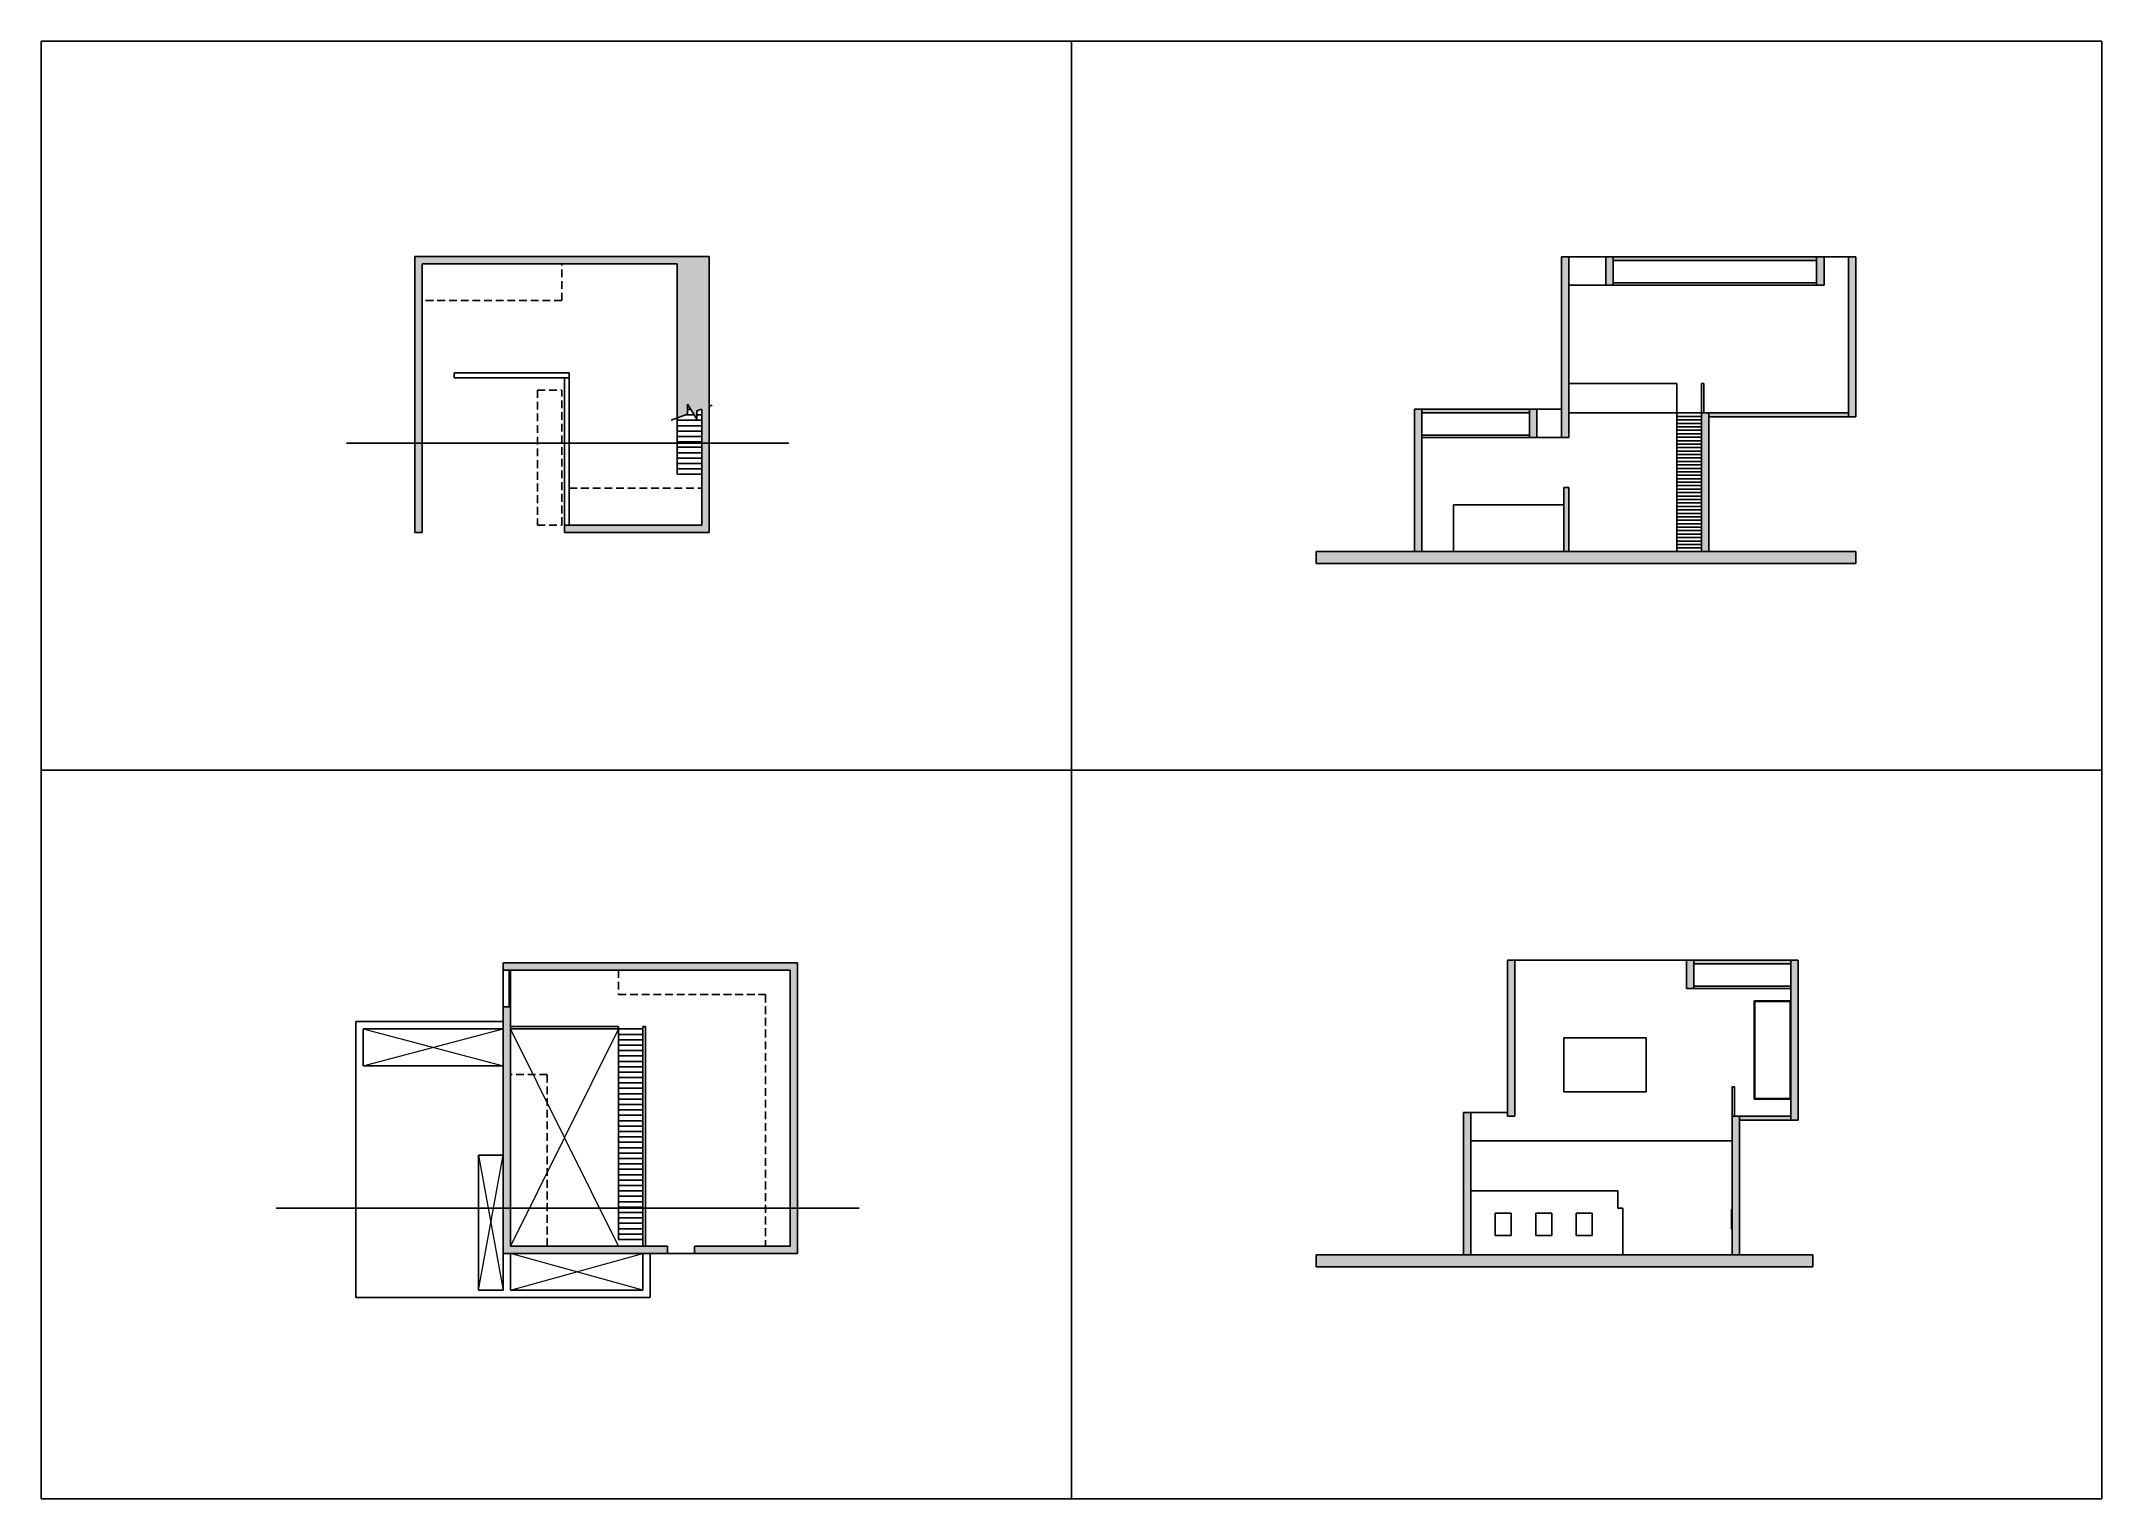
# Model space of a CAD drawing. Header units: millimetres. Extents: x 0 to 84000, y 0 to 59400.
import ezdxf

# ---------------------------------------------------------------- set-up
doc = ezdxf.new("R2010")
doc.units = ezdxf.units.MM
doc.header["$LTSCALE"] = 50
doc.linetypes.add('HIDDEN', pattern=[9.525, 6.35, -3.175])
doc.layers.add('SectionCutEdges', color=7, linetype='Continuous')

msp = doc.modelspace()

# ---------------------------------------------------------------- hatches: boundary and pattern name
h = msp.add_hatch(color=256)
h.dxf.hatch_style = 1
h.paths.add_polyline_path([(27228, 50632), (15228, 50632), (15228, 43024), (15528, 43024), (15528, 50332), (21228, 50332), (25928, 50332), (25928, 44392), (25928, 44172), (25928, 44051), (26341, 44200), (26351, 44607), (26726, 43992), (26726, 44339), (26871, 44392), (26928, 44392), (26928, 44172), (26928, 43952), (26928, 43732), (26928, 43512), (26928, 43292), (26928, 43072), (26928, 43024), (27228, 43024)])
h.paths.add_polyline_path([(27228, 43024), (26928, 43024), (26928, 42852), (26928, 42632), (26928, 42412), (26928, 42192), (26928, 41972), (26928, 41752), (26928, 39682), (21528, 39682), (21328, 39682), (21328, 39382), (27228, 39382)])
h = msp.add_hatch(color=256)
h.dxf.hatch_style = 1
h.paths.add_polyline_path([(56276, 43249), (56276, 44249), (56276, 44399), (55976, 44399), (55976, 38609), (56276, 38609)])
h.paths.add_polyline_path([(60976, 44399), (60676, 44399), (60676, 44249), (60676, 43249), (60976, 43249)])
h.paths.add_polyline_path([(62276, 45449), (62276, 48959), (62276, 49459), (62276, 50609), (61976, 50609), (61976, 44399), (61976, 43249), (62276, 43249), (62276, 44249)])
h.paths.add_polyline_path([(62276, 41209), (62076, 41209), (62076, 40509), (62076, 38609), (62276, 38609), (62276, 40509)])
h.paths.add_polyline_path([(67976, 44099), (67976, 44249), (67776, 44249), (67676, 44249), (67676, 44108), (67676, 43967), (67676, 43826), (67676, 43685), (67676, 43544), (67676, 43403), (67676, 43262), (67676, 43121), (67676, 42980), (67676, 42839), (67676, 42698), (67676, 42557), (67676, 42416), (67676, 42275), (67676, 42134), (67676, 41993), (67676, 41852), (67676, 41711), (67676, 41570), (67676, 41429), (67676, 41288), (67676, 41147), (67676, 41006), (67676, 40865), (67676, 40724), (67676, 40583), (67676, 40442), (67676, 40301), (67676, 40160), (67676, 40019), (67676, 39878), (67676, 39737), (67676, 39596), (67676, 39455), (67676, 39314), (67676, 39173), (67676, 39032), (67676, 38891), (67676, 38750), (67676, 38609), (67976, 38609)])
h.paths.add_polyline_path([(73676, 44249), (67976, 44249), (67976, 44099), (73676, 44099)])
h.paths.add_polyline_path([(73976, 50609), (73676, 50609), (73676, 44249), (73676, 44099), (73976, 44099)])
h.paths.add_polyline_path([(72676, 50609), (72376, 50609), (72376, 50459), (72376, 49459), (72676, 49459)])
h.paths.add_polyline_path([(72376, 50609), (64076, 50609), (64076, 50459), (72376, 50459)])
h.paths.add_polyline_path([(64076, 50459), (64076, 50609), (63776, 50609), (63776, 49459), (64076, 49459)])
h.paths.add_polyline_path([(60676, 44399), (56276, 44399), (56276, 44249), (60676, 44249)])
h.paths.add_polyline_path([(73976, 38609), (67976, 38609), (67676, 38609), (66676, 38609), (62276, 38609), (62076, 38609), (57576, 38609), (56276, 38609), (55976, 38609), (51976, 38609), (51976, 38109), (73976, 38109)])
h = msp.add_hatch(color=256)
h.dxf.hatch_style = 1
h.paths.add_polyline_path([(15528, 43024), (15228, 43024), (15228, 39382), (15528, 39382)])
h = msp.add_hatch(color=256)
h.dxf.hatch_style = 1
h.paths.add_polyline_path([(18831, 19447), (18831, 19147), (18831, 17647), (18831, 17447), (18831, 14297), (18831, 13997), (18831, 9997), (19131, 9997), (24531, 9997), (24831, 9997), (25531, 9997), (25531, 10297), (24831, 10297), (24631, 10297), (24531, 10297), (19131, 10297), (19131, 14697), (19131, 19147), (19131, 19247), (19131, 19447), (19131, 20047), (19081, 20047), (18831, 20047)])
h.paths.add_polyline_path([(26631, 10297), (26631, 9997), (30831, 9997), (30831, 21847), (18831, 21847), (18831, 21547), (19081, 21547), (19131, 21547), (30531, 21547), (30531, 10297)])
h = msp.add_hatch(color=256)
h.dxf.hatch_style = 1
h.paths.add_polyline_path([(60076, 21946), (59776, 21946), (59776, 15736), (59776, 15586), (60076, 15586)])
h.paths.add_polyline_path([(58276, 15736), (57976, 15736), (57976, 9946), (58276, 9946), (58276, 10726), (58276, 11646), (58276, 12546), (58276, 14586)])
h.paths.add_polyline_path([(69226, 15436), (69226, 15586), (69026, 15586), (68926, 15586), (68926, 14586), (68926, 11797), (68926, 11796), (68926, 10986), (68926, 9946), (69226, 9946)])
h.paths.add_polyline_path([(71326, 15586), (69226, 15586), (69226, 15436), (71326, 15436)])
h.paths.add_polyline_path([(71626, 21946), (71326, 21946), (71326, 21796), (71326, 20796), (71326, 20296), (71326, 16286), (71326, 15586), (71326, 15436), (71626, 15436)])
h.paths.add_polyline_path([(67376, 21796), (67376, 21946), (67076, 21946), (67076, 20796), (67376, 20796)])
h.paths.add_polyline_path([(71326, 21946), (67376, 21946), (67376, 21796), (71326, 21796)])
h = msp.add_hatch(color=256)
h.dxf.hatch_style = 1
h.paths.add_polyline_path([(58276, 9946), (57976, 9946), (51976, 9946), (51976, 9446), (72226, 9446), (72226, 9946), (69226, 9946), (68926, 9946), (64476, 9946)])

# ---------------------------------------------------------------- linework, layer by layer
for p, q in [((63776, 50609), (62276, 50609)), ((73676, 50609), (72676, 50609)), ((15528, 50332), (15528, 48832)), ((21228, 50332), (15528, 50332)), ((62276, 49459), (63776, 49459)), ((21328, 45682), (21528, 45682)), ((66676, 45449), (62276, 45449)), ((66676, 44249), (66676, 45449)), ((26341, 44200), (26351, 44607)), ((26351, 44607), (26726, 43992)), ((27228, 44521), (27351, 44565)), ((25680, 43961), (26341, 44200)), ((25928, 44392), (25928, 44172)), ((25928, 44172), (25928, 43952)), ((25928, 43952), (26928, 43952)), ((25928, 43952), (25928, 43732)), ((25928, 43732), (26928, 43732)), ((25928, 43732), (25928, 43512)), ((26263, 44172), (26616, 44172)), ((26341, 44200), (26341, 44200)), ((26726, 44339), (26871, 44392)), ((26726, 43992), (26726, 44339)), ((26726, 44172), (26928, 44172)), ((60976, 44399), (61976, 44399)), ((66676, 44249), (62276, 44249)), ((67676, 44249), (66676, 44249)), ((66676, 44108), (66676, 44249)), ((66676, 44108), (67676, 44108)), ((66676, 43967), (66676, 44108)), ((66676, 43826), (66676, 43967)), ((66676, 43967), (67676, 43967)), ((66676, 43826), (67676, 43826)), ((66676, 43685), (66676, 43826)), ((66676, 43685), (67676, 43685)), ((66676, 43544), (66676, 43685)), ((12450, 43024), (30473, 43024)), ((25928, 43512), (26928, 43512)), ((25928, 43512), (25928, 43292)), ((25928, 43292), (26928, 43292)), ((25928, 43292), (25928, 43072)), ((25928, 43072), (26928, 43072)), ((25928, 43072), (25928, 42852)), ((25928, 42852), (26928, 42852)), ((25928, 42852), (25928, 42632)), ((61976, 43249), (60976, 43249)), ((66676, 43544), (67676, 43544)), ((66676, 43403), (66676, 43544)), ((66676, 43403), (67676, 43403)), ((66676, 43262), (66676, 43403)), ((66676, 43262), (67676, 43262)), ((66676, 43121), (66676, 43262)), ((66676, 42980), (66676, 43121)), ((66676, 43121), (67676, 43121)), ((66676, 42980), (67676, 42980)), ((66676, 42839), (66676, 42980)), ((25928, 42632), (26928, 42632)), ((25928, 42632), (25928, 42412)), ((25928, 42412), (26928, 42412)), ((25928, 42412), (25928, 42192)), ((25928, 42192), (26928, 42192)), ((25928, 42192), (25928, 41972)), ((66676, 42698), (66676, 42839)), ((66676, 42839), (67676, 42839)), ((66676, 42557), (66676, 42698)), ((66676, 42698), (67676, 42698)), ((67676, 42557), (66676, 42557)), ((66676, 42416), (66676, 42557)), ((66676, 42275), (66676, 42416)), ((66676, 42416), (67676, 42416)), ((66676, 42134), (66676, 42275)), ((66676, 42275), (67676, 42275)), ((66676, 41993), (66676, 42134)), ((66676, 42134), (67676, 42134)), ((21528, 39682), (21528, 41182)), ((25928, 41972), (26928, 41972)), ((25928, 41972), (25928, 41752)), ((25928, 41752), (26928, 41752)), ((26928, 39682), (26928, 41182)), ((67676, 41993), (66676, 41993)), ((66676, 41852), (66676, 41993)), ((66676, 41711), (66676, 41852)), ((66676, 41852), (67676, 41852)), ((66676, 41570), (66676, 41711)), ((66676, 41711), (67676, 41711)), ((67676, 41570), (66676, 41570)), ((66676, 41429), (66676, 41570)), ((66676, 41429), (67676, 41429)), ((66676, 41288), (66676, 41429)), ((66676, 41288), (67676, 41288)), ((66676, 41147), (66676, 41288)), ((57576, 40509), (57576, 38609)), ((62075, 40509), (57576, 40509)), ((62075, 40522), (62075, 40509)), ((62076, 40509), (62075, 40509)), ((62075, 40509), (62075, 39200)), ((67676, 41147), (66676, 41147)), ((66676, 41006), (66676, 41147)), ((66676, 41006), (67676, 41006)), ((66676, 40865), (66676, 41006)), ((67676, 40865), (66676, 40865)), ((66676, 40724), (66676, 40865)), ((66676, 40583), (66676, 40724)), ((66676, 40724), (67676, 40724)), ((66676, 40442), (66676, 40583)), ((66676, 40583), (67676, 40583)), ((66676, 40301), (66676, 40442)), ((66676, 40442), (67676, 40442)), ((21528, 39682), (26928, 39682)), ((66676, 40301), (67676, 40301)), ((66676, 40160), (66676, 40301)), ((67676, 40160), (66676, 40160)), ((66676, 40019), (66676, 40160)), ((66676, 40019), (67676, 40019)), ((66676, 39878), (66676, 40019)), ((67676, 39878), (66676, 39878)), ((66676, 39737), (66676, 39878)), ((66676, 39596), (66676, 39737)), ((66676, 39737), (67676, 39737)), ((66676, 39455), (66676, 39596)), ((66676, 39596), (67676, 39596)), ((67676, 39455), (66676, 39455)), ((66676, 39314), (66676, 39455)), ((66676, 39314), (67676, 39314)), ((66676, 39173), (66676, 39314)), ((67676, 39173), (66676, 39173)), ((66676, 39032), (66676, 39173)), ((66676, 39032), (67676, 39032)), ((66676, 38891), (66676, 39032)), ((67676, 38891), (66676, 38891)), ((66676, 38750), (66676, 38891)), ((67076, 21946), (60076, 21946)), ((18831, 20047), (18831, 21547)), ((19081, 20077), (19081, 21517)), ((19131, 21517), (19131, 20077)), ((71326, 20296), (69826, 20296)), ((69826, 20296), (69826, 16286)), ((69856, 16316), (69856, 20266)), ((71296, 20266), (69856, 20266)), ((71296, 16316), (71296, 20266)), ((18831, 19447), (12831, 19447)), ((12831, 19447), (12831, 8197)), ((13131, 19147), (13131, 17647)), ((18831, 19147), (13131, 19147)), ((19131, 19247), (23531, 19247)), ((23531, 19147), (19131, 19147)), ((23531, 19247), (23531, 19147)), ((23531, 19147), (24531, 19147)), ((23531, 19147), (23531, 18927)), ((23531, 18927), (23531, 18707)), ((23531, 18927), (24531, 18927)), ((23531, 18707), (23531, 18487)), ((23531, 18707), (24531, 18707)), ((23531, 18487), (24531, 18487)), ((23531, 18487), (23531, 18267)), ((24531, 19247), (24631, 19247)), ((24531, 19147), (24531, 19247)), ((24531, 19147), (24531, 18927)), ((24531, 18927), (24531, 18707)), ((24531, 18707), (24531, 18487)), ((24531, 18487), (24531, 18267)), ((24631, 19247), (24631, 10297)), ((62076, 16586), (62076, 18786)), ((62076, 18786), (65426, 18786)), ((65426, 18786), (65426, 16586)), ((18831, 17647), (13131, 17647)), ((23531, 18267), (23531, 18047)), ((23531, 18267), (24531, 18267)), ((23531, 18047), (24531, 18047)), ((23531, 18047), (23531, 17827)), ((23531, 17827), (23531, 17607)), ((23531, 17827), (24531, 17827)), ((24531, 18267), (24531, 18047)), ((24531, 18047), (24531, 17827)), ((24531, 17827), (24531, 17607)), ((23531, 17607), (23531, 17387)), ((23531, 17607), (24531, 17607)), ((23531, 17387), (24531, 17387)), ((23531, 17387), (23531, 17167)), ((23531, 17167), (24531, 17167)), ((23531, 17167), (23531, 16947)), ((23531, 16947), (23531, 16727)), ((23531, 16947), (24531, 16947)), ((24531, 17607), (24531, 17387)), ((24531, 17387), (24531, 17167)), ((24531, 17167), (24531, 16947)), ((24531, 16947), (24531, 16727)), ((23531, 16727), (23531, 16507)), ((23531, 16727), (24531, 16727)), ((23531, 16507), (24531, 16507)), ((23531, 16507), (23531, 16287)), ((23531, 16287), (24531, 16287)), ((23531, 16287), (23531, 16067)), ((23531, 16067), (24531, 16067)), ((23531, 16067), (23531, 15847)), ((24531, 16727), (24531, 16507)), ((24531, 16507), (24531, 16287)), ((24531, 16287), (24531, 16067)), ((24531, 16067), (24531, 15847)), ((65426, 16586), (62076, 16586)), ((69826, 16286), (71326, 16286)), ((71296, 16316), (69856, 16316)), ((23531, 15847), (24531, 15847)), ((23531, 15847), (23531, 15627)), ((23531, 15627), (24531, 15627)), ((23531, 15627), (23531, 15407)), ((23531, 15407), (24531, 15407)), ((23531, 15407), (23531, 15187)), ((23531, 15187), (24531, 15187)), ((23531, 15187), (23531, 14967)), ((24531, 15847), (24531, 15627)), ((24531, 15627), (24531, 15407)), ((24531, 15407), (24531, 15187)), ((24531, 15187), (24531, 14967)), ((59776, 15736), (58276, 15736)), ((23531, 14967), (24531, 14967)), ((23531, 14967), (23531, 14747)), ((23531, 14747), (24531, 14747)), ((23531, 14747), (23531, 14527)), ((23531, 14527), (24531, 14527)), ((23531, 14527), (23531, 14307)), ((23531, 14307), (24531, 14307)), ((23531, 14307), (23531, 14087)), ((24531, 14967), (24531, 14747)), ((24531, 14747), (24531, 14527)), ((24531, 14527), (24531, 14307)), ((24531, 14307), (24531, 14087)), ((58276, 14586), (68926, 14586)), ((17831, 13997), (17831, 8497)), ((17831, 13997), (18831, 13997)), ((23531, 14087), (24531, 14087)), ((23531, 14087), (23531, 13867)), ((23531, 13867), (24531, 13867)), ((23531, 13867), (23531, 13647)), ((23531, 13647), (24531, 13647)), ((23531, 13647), (23531, 13427)), ((24531, 14087), (24531, 13867)), ((24531, 13867), (24531, 13647)), ((24531, 13647), (24531, 13427)), ((23531, 13427), (24531, 13427)), ((23531, 13427), (23531, 13207)), ((23531, 13207), (24531, 13207)), ((23531, 13207), (23531, 12987)), ((23531, 12987), (24531, 12987)), ((23531, 12987), (23531, 12767)), ((23531, 12767), (24531, 12767)), ((23531, 12767), (23531, 12547)), ((24531, 13427), (24531, 13207)), ((24531, 13207), (24531, 12987)), ((24531, 12987), (24531, 12767)), ((24531, 12767), (24531, 12547)), ((9583, 11839), (33339, 11839)), ((23531, 12547), (24531, 12547)), ((23531, 12547), (23531, 12327)), ((23531, 12327), (24531, 12327)), ((23531, 12327), (23531, 12107)), ((23531, 12107), (24531, 12107)), ((23531, 12107), (23531, 11887)), ((23531, 11887), (24531, 11887)), ((23531, 11887), (23531, 11667)), ((24531, 12547), (24531, 12327)), ((24531, 12327), (24531, 12107)), ((24531, 12107), (24531, 11887)), ((24531, 11887), (24531, 11667)), ((58276, 12546), (64276, 12546)), ((64276, 12546), (64276, 11846)), ((64276, 11846), (64476, 11846)), ((64476, 9946), (64476, 11846)), ((68906, 11796), (68906, 11797)), ((68906, 11797), (68926, 11797)), ((23531, 11667), (24531, 11667)), ((23531, 11667), (23531, 11447)), ((23531, 11447), (24531, 11447)), ((23531, 11447), (23531, 11227)), ((23531, 11227), (24531, 11227)), ((23531, 11227), (23531, 11007)), ((23531, 11007), (24531, 11007)), ((23531, 11007), (23531, 10787)), ((24531, 11667), (24531, 11447)), ((24531, 11447), (24531, 11227)), ((24531, 11227), (24531, 11007)), ((24531, 11007), (24531, 10787)), ((59276, 11646), (59276, 10726)), ((59926, 11646), (59276, 11646)), ((59926, 10726), (59926, 11646)), ((60926, 11646), (60926, 10726)), ((61576, 11646), (60926, 11646)), ((61576, 10726), (61576, 11646)), ((62576, 11646), (62576, 10726)), ((63226, 11646), (62576, 11646)), ((63226, 10726), (63226, 11646)), ((23531, 10787), (24531, 10787)), ((23531, 10787), (23531, 10567)), ((23531, 10567), (24531, 10567)), ((24531, 10787), (24531, 10567)), ((24531, 10297), (24531, 10567)), ((59276, 10726), (59926, 10726)), ((60926, 10726), (61576, 10726)), ((62576, 10726), (63226, 10726)), ((18831, 8497), (18831, 9997)), ((19131, 8497), (19131, 9997)), ((24531, 8497), (24531, 9997)), ((24831, 8197), (24831, 9997)), ((25531, 9997), (26631, 9997)), ((17831, 8497), (18831, 8497)), ((19131, 8497), (24531, 8497)), ((24831, 8197), (12831, 8197))]:
    msp.add_line(p, q)
at = {"linetype": 'HIDDEN'}
for p, q in [((21228, 48832), (21228, 50332)), ((21228, 48832), (15528, 48832)), ((20228, 45182), (20228, 39682)), ((20228, 45182), (21228, 45182)), ((21228, 39682), (21228, 45182)), ((21528, 41182), (26928, 41182)), ((20228, 39682), (21228, 39682))]:
    msp.add_line(p, q, dxfattribs=at)
at = {"lineweight": 20}
for p, q in [((13131, 17647), (18831, 19147)), ((13131, 19147), (18831, 17647)), ((23531, 19147), (19131, 10297)), ((23531, 10297), (19131, 19147)), ((17831, 8497), (18831, 13997)), ((17831, 13997), (18831, 8497)), ((19131, 8497), (24531, 9997)), ((24531, 8497), (19131, 9997))]:
    msp.add_line(p, q, dxfattribs=at)
for points in [[(0, 29700), (0, 59400), (42000, 59400), (42000, 29700), (0, 29700)], [(42000, 29700), (42000, 59400), (84000, 59400), (84000, 29700), (42000, 29700)], [(0, 0), (0, 29700), (42000, 29700), (42000, 0), (0, 0)], [(42000, 0), (42000, 29700), (84000, 29700), (84000, 0), (42000, 0)]]:
    msp.add_lwpolyline(points, close=True)
at = {"linetype": 'HIDDEN'}
for points in [[(30531, 20547), (30531, 20547), (30531, 21547), (23531, 21547), (23531, 20547), (29531, 20547)], [(29531, 20547), (29531, 10297), (30531, 10297), (30531, 21547), (29531, 21547)]]:
    msp.add_lwpolyline(points, dxfattribs=at)
msp.add_lwpolyline([(19131, 10297), (20631, 10297), (20631, 17297), (19131, 17297)], close=True, dxfattribs=at)
at = {"layer": 'SectionCutEdges'}
for p, q in [((15228, 50632), (15228, 39382)), ((27228, 50632), (15228, 50632)), ((27228, 39382), (27228, 50632)), ((62276, 50609), (61976, 50609)), ((61976, 44399), (61976, 50609)), ((62276, 49459), (62276, 50609)), ((63776, 50609), (63776, 49459)), ((64076, 50609), (63776, 50609)), ((64076, 50609), (64076, 50459)), ((72376, 50609), (64076, 50609)), ((64076, 50459), (72376, 50459)), ((64076, 50459), (64076, 49459)), ((72376, 50459), (72376, 50609)), ((72676, 50609), (72376, 50609)), ((72376, 49459), (72376, 50459)), ((72676, 49459), (72676, 50609)), ((73676, 50609), (73676, 44249)), ((73976, 50609), (73676, 50609)), ((73976, 44099), (73976, 50609)), ((15528, 39382), (15528, 50332)), ((15528, 50332), (25928, 50332)), ((25928, 50332), (25928, 44392)), ((62276, 48959), (62276, 49459)), ((62276, 45449), (62276, 48959)), ((63776, 49459), (64076, 49459)), ((64076, 49559), (66376, 49559)), ((64076, 49459), (66376, 49459)), ((66376, 49559), (66676, 49559)), ((66376, 49459), (66676, 49459)), ((66676, 49559), (72376, 49559)), ((66676, 49459), (72376, 49459)), ((72376, 49459), (72676, 49459)), ((21528, 45882), (16828, 45882)), ((16828, 45882), (16828, 45682)), ((16828, 45682), (21328, 45682)), ((21328, 45682), (21328, 39682)), ((21528, 39682), (21528, 45882)), ((62276, 44249), (62276, 45449)), ((67776, 45449), (67676, 45449)), ((67676, 45449), (67676, 44249)), ((67776, 44249), (67776, 45449)), ((26345, 44392), (26482, 44392)), ((26871, 44392), (26928, 44392)), ((26928, 44392), (26928, 44172)), ((26928, 44172), (26928, 43952)), ((26928, 43952), (26928, 43732)), ((26928, 43732), (26928, 43512)), ((55976, 44399), (55976, 38609)), ((56276, 44399), (55976, 44399)), ((56276, 44399), (56276, 44249)), ((60676, 44399), (56276, 44399)), ((56276, 44249), (60676, 44249)), ((56276, 44249), (56276, 43249)), ((60676, 44249), (60676, 44399)), ((60976, 44399), (60676, 44399)), ((60676, 43249), (60676, 44249)), ((60976, 43249), (60976, 44399)), ((61976, 44399), (61976, 43249)), ((62276, 43249), (62276, 44249)), ((67676, 44249), (67676, 44108)), ((67676, 44249), (67776, 44249)), ((67676, 44108), (67676, 43967)), ((67676, 43967), (67676, 43826)), ((67676, 43826), (67676, 43685)), ((67676, 43685), (67676, 43544)), ((67976, 44249), (67776, 44249)), ((73676, 44249), (67976, 44249)), ((67976, 44249), (67976, 44099)), ((67976, 44099), (73676, 44099)), ((67976, 38609), (67976, 44099)), ((73676, 44099), (73676, 44249)), ((73676, 44099), (73976, 44099)), ((26928, 43512), (26928, 43292)), ((26928, 43292), (26928, 43072)), ((26928, 43072), (26928, 42852)), ((26928, 42852), (26928, 42632)), ((56276, 43349), (60676, 43349)), ((56276, 43249), (60676, 43249)), ((56276, 38609), (56276, 43249)), ((60676, 43249), (60976, 43249)), ((61976, 43249), (62276, 43249)), ((67676, 43544), (67676, 43403)), ((67676, 43403), (67676, 43262)), ((67676, 43262), (67676, 43121)), ((67676, 43121), (67676, 42980)), ((67676, 42980), (67676, 42839)), ((26928, 42632), (26928, 42412)), ((26928, 42412), (26928, 42192)), ((26928, 42192), (26928, 41972)), ((67676, 42839), (67676, 42698)), ((67676, 42698), (67676, 42557)), ((67676, 42557), (67676, 42416)), ((67676, 42416), (67676, 42275)), ((67676, 42275), (67676, 42134)), ((67676, 42134), (67676, 41993)), ((26928, 41972), (26928, 41752)), ((26928, 41752), (26928, 39682)), ((62076, 41209), (62076, 40509)), ((62276, 41209), (62076, 41209)), ((62276, 40509), (62276, 41209)), ((67676, 41993), (67676, 41852)), ((67676, 41852), (67676, 41711)), ((67676, 41711), (67676, 41570)), ((67676, 41570), (67676, 41429)), ((67676, 41429), (67676, 41288)), ((67676, 41288), (67676, 41147)), ((62076, 40509), (62076, 38609)), ((62276, 38609), (62276, 40509)), ((67676, 41147), (67676, 41006)), ((67676, 41006), (67676, 40865)), ((67676, 40865), (67676, 40724)), ((67676, 40724), (67676, 40583)), ((67676, 40583), (67676, 40442)), ((67676, 40442), (67676, 40301)), ((21328, 39682), (21328, 39382)), ((21328, 39682), (21528, 39682)), ((26928, 39682), (21528, 39682)), ((67676, 40301), (67676, 40160)), ((67676, 40160), (67676, 40019)), ((67676, 40019), (67676, 39878)), ((67676, 39878), (67676, 39737)), ((67676, 39737), (67676, 39596)), ((67676, 39596), (67676, 39455)), ((15228, 39382), (15528, 39382)), ((21328, 39382), (27228, 39382)), ((67676, 38750), (66676, 38750)), ((66676, 38750), (66676, 38609)), ((67676, 39455), (67676, 39314)), ((67676, 39314), (67676, 39173)), ((67676, 39173), (67676, 39032)), ((67676, 39032), (67676, 38891)), ((67676, 38891), (67676, 38750)), ((67676, 38609), (67676, 38750)), ((55976, 38609), (51976, 38609)), ((51976, 38609), (51976, 38109)), ((51976, 38109), (73976, 38109)), ((55976, 38609), (56276, 38609)), ((57576, 38609), (56276, 38609)), ((62076, 38609), (57576, 38609)), ((62076, 38609), (62276, 38609)), ((66676, 38609), (62276, 38609)), ((66676, 38609), (67676, 38609)), ((67676, 38609), (67976, 38609)), ((73976, 38609), (67976, 38609)), ((73976, 38109), (73976, 38609)), ((30831, 21847), (18831, 21847)), ((18831, 21847), (18831, 21547)), ((30831, 9997), (30831, 21847)), ((59776, 21946), (59776, 15736)), ((60076, 21946), (59776, 21946)), ((60076, 15586), (60076, 21946)), ((67076, 21946), (67076, 20796)), ((67376, 21946), (67076, 21946)), ((71326, 21946), (67376, 21946)), ((67376, 21946), (67376, 21796)), ((71326, 21796), (71326, 21946)), ((71626, 21946), (71326, 21946)), ((71626, 15436), (71626, 21946)), ((18831, 21547), (19081, 21547)), ((19081, 21547), (19081, 21517)), ((19131, 21547), (19081, 21547)), ((19081, 21517), (19101, 21517)), ((19111, 21517), (19101, 21517)), ((19101, 21517), (19101, 20077)), ((19111, 21517), (19131, 21517)), ((19111, 20077), (19111, 21517)), ((19131, 21547), (30531, 21547)), ((19131, 21517), (19131, 21547)), ((30531, 21547), (30531, 10297)), ((67376, 21796), (71326, 21796)), ((67376, 21796), (67376, 20796)), ((71326, 20796), (71326, 21796)), ((67076, 20796), (67376, 20796)), ((67376, 20896), (71326, 20896)), ((67376, 20796), (71326, 20796)), ((71326, 20796), (71326, 20296)), ((71326, 20296), (71326, 16286)), ((19081, 20047), (18831, 20047)), ((18831, 20047), (18831, 19447)), ((18831, 19447), (18831, 19147)), ((19101, 20077), (19081, 20077)), ((19081, 20077), (19081, 20047)), ((19081, 20047), (19131, 20047)), ((19101, 20077), (19111, 20077)), ((19131, 20077), (19111, 20077)), ((19131, 20047), (19131, 20077)), ((19131, 19447), (19131, 20047)), ((19131, 19247), (19131, 19447)), ((18831, 19147), (18831, 17647)), ((19131, 19147), (19131, 19247)), ((19131, 14697), (19131, 19147)), ((18831, 17647), (18831, 17447)), ((18831, 17447), (18831, 14297)), ((69026, 16786), (68926, 16786)), ((68926, 16786), (68926, 15586)), ((69026, 15586), (69026, 16786)), ((71326, 16286), (71326, 15586)), ((57976, 15736), (57976, 9946)), ((58276, 15736), (57976, 15736)), ((58276, 14586), (58276, 15736)), ((59776, 15736), (59776, 15586)), ((59776, 15586), (60076, 15586)), ((68926, 15586), (68926, 14586)), ((68926, 15586), (69026, 15586)), ((69226, 15586), (69026, 15586)), ((71326, 15586), (69226, 15586)), ((69226, 15586), (69226, 15436)), ((69226, 15436), (71326, 15436)), ((69226, 9946), (69226, 15436)), ((71326, 15436), (71326, 15586)), ((71326, 15436), (71626, 15436)), ((18831, 14297), (18831, 13997)), ((19131, 10297), (19131, 14697)), ((58276, 12546), (58276, 14586)), ((68926, 14586), (68926, 11797)), ((18831, 13997), (18831, 9997)), ((58276, 11646), (58276, 12546)), ((68926, 11796), (68906, 11796)), ((68906, 10986), (68906, 11796)), ((68926, 11797), (68926, 11796)), ((68926, 10986), (68926, 11796)), ((58276, 11646), (58276, 10726)), ((68906, 10986), (68926, 10986)), ((68926, 10986), (68926, 9946)), ((24531, 10297), (19131, 10297)), ((24631, 10297), (24531, 10297)), ((24831, 10297), (24631, 10297)), ((25531, 10297), (24831, 10297)), ((25531, 9997), (25531, 10297)), ((26631, 10297), (26631, 9997)), ((30531, 10297), (26631, 10297)), ((58276, 9946), (58276, 10726)), ((18831, 9997), (19131, 9997)), ((19131, 9997), (24531, 9997)), ((24531, 9997), (24831, 9997)), ((24831, 9997), (25531, 9997)), ((26631, 9997), (30831, 9997)), ((57976, 9946), (51976, 9946)), ((51976, 9946), (51976, 9446)), ((51976, 9446), (72226, 9446)), ((57976, 9946), (58276, 9946)), ((64476, 9946), (58276, 9946)), ((68926, 9946), (64476, 9946)), ((68926, 9946), (69226, 9946)), ((72226, 9946), (69226, 9946)), ((72226, 9446), (72226, 9946))]:
    msp.add_line(p, q, dxfattribs=at)

doc.saveas('drawing.dxf')
